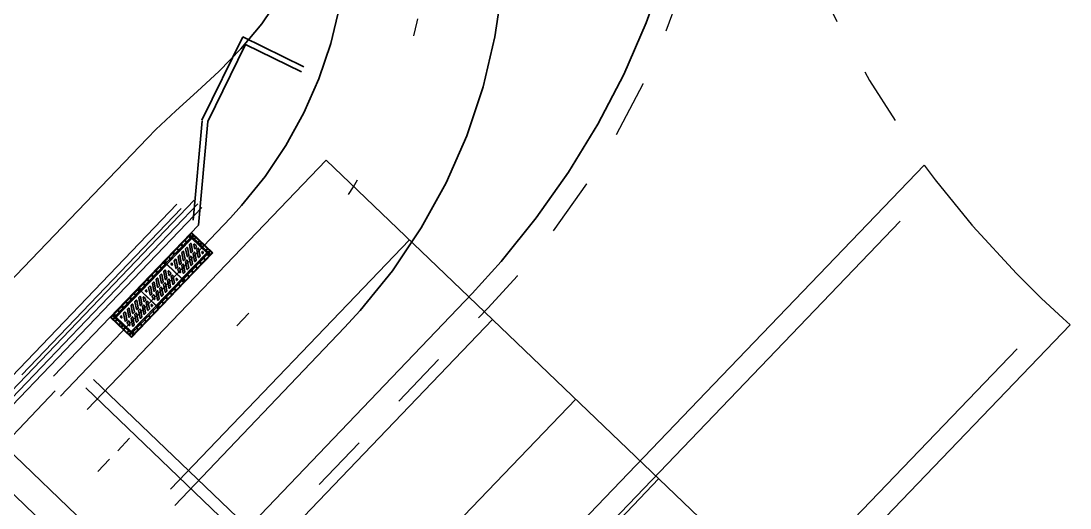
# Model space of a CAD drawing. Header units: metres. Extents: x 134219 to 139178, y 438661 to 444352.
# Drawn here: x 138403.51 to 138421.73, y 439421.63 to 439430.09 of the extents above; entities that cross this region are included whole.
import ezdxf

# ---------------------------------------------------------------- set-up
doc = ezdxf.new("R2010")
doc.units = ezdxf.units.M
for name, pattern in [('11strp', [2, 1, -1]), ('13strp', [4, 1, -3]), ('30270strp', [3, 0.3, -2.7])]:
    doc.linetypes.add(name, pattern=pattern)
doc.layers.add('Utd-ondergr-nw', color=8, linetype='13strp', lineweight=35)
doc.layers.add('Utd-weg-nw', color=8, linetype='Continuous')

msp = doc.modelspace()

# ---------------------------------------------------------------- linework, layer by layer
at = {"layer": 'Utd-ondergr-nw', "linetype": 'Continuous'}
for p, q in [((138407.363, 439429.817), (138406.651, 439428.368)), ((138407.409, 439429.683), (138406.752, 439428.348)), ((138407.363, 439429.817), (138408.419, 439429.298)), ((138407.409, 439429.683), (138408.38, 439429.206)), ((138406.5, 439426.634), (138406.653, 439428.357)), ((138406.593, 439426.545), (138406.752, 439428.348)), ((138408.811, 439427.674), (138404.66, 439423.342)), ((138408.811, 439427.674), (138418.92, 439417.989)), ((138402.339, 439422.865), (138406.214, 439426.908)), ((138406.517, 439426.976), (138402.775, 439423.07)), ((138406.582, 439426.913), (138402.856, 439423.025)), ((138406.647, 439426.851), (138402.938, 439422.98)), ((138403.526, 439423.944), (138406.293, 439426.832)), ((138404.076, 439423.918), (138406.593, 439426.545)), ((138406.455, 439426.401), (138405.987, 439425.913)), ((138406.464, 439426.392), (138405.996, 439425.904)), ((138406.797, 439426.039), (138406.446, 439426.374)), ((138406.472, 439426.419), (138406.455, 439426.401)), ((138406.499, 439426.375), (138406.46, 439426.335)), ((138406.472, 439426.401), (138406.464, 439426.392)), ((138406.84, 439426.066), (138406.472, 439426.419)), ((138406.822, 439426.066), (138406.472, 439426.401)), ((138406.513, 439426.362), (138406.487, 439426.335)), ((138406.456, 439426.33), (138406.026, 439425.882)), ((138406.47, 439426.318), (138406.04, 439425.869)), ((138406.474, 439426.313), (138406.044, 439425.865)), ((138410.255, 439426.291), (138406.104, 439421.958)), ((138406.31, 439426.178), (138406.283, 439426.204)), ((138406.323, 439426.192), (138406.296, 439426.217)), ((138406.358, 439426.279), (138406.366, 439426.272)), ((138406.359, 439426.261), (138406.366, 439426.269)), ((138406.369, 439426.272), (138406.376, 439426.279)), ((138406.369, 439426.269), (138406.376, 439426.262)), ((138406.447, 439426.321), (138406.42, 439426.347)), ((138406.47, 439426.318), (138406.429, 439426.356)), ((138406.784, 439426.025), (138406.433, 439426.361)), ((138406.459, 439426.072), (138406.434, 439426.201)), ((138406.436, 439426.207), (138406.454, 439426.226)), ((138406.49, 439426.093), (138406.465, 439426.223)), ((138406.735, 439426.064), (138406.474, 439426.313)), ((138406.525, 439426.14), (138406.511, 439426.209)), ((138406.521, 439426.215), (138406.549, 439426.189)), ((138406.522, 439426.326), (138406.53, 439426.319)), ((138406.523, 439426.309), (138406.53, 439426.316)), ((138406.533, 439426.319), (138406.54, 439426.327)), ((138406.533, 439426.316), (138406.54, 439426.309)), ((138406.555, 439426.161), (138406.55, 439426.185)), ((138406.586, 439426.265), (138406.594, 439426.258)), ((138406.587, 439426.247), (138406.594, 439426.255)), ((138406.597, 439426.258), (138406.604, 439426.265)), ((138406.597, 439426.255), (138406.604, 439426.248)), ((138406.641, 439426.24), (138406.615, 439426.213)), ((138406.654, 439426.227), (138406.628, 439426.2)), ((138406.671, 439426.184), (138406.663, 439426.191)), ((138406.664, 439426.174), (138406.671, 439426.181)), ((138406.674, 439426.184), (138406.681, 439426.192)), ((138406.681, 439426.174), (138406.674, 439426.181)), ((138406.168, 439426.031), (138406.141, 439426.056)), ((138406.181, 439426.044), (138406.154, 439426.07)), ((138406.22, 439426.134), (138406.227, 439426.127)), ((138406.22, 439426.117), (138406.227, 439426.124)), ((138406.23, 439426.127), (138406.237, 439426.135)), ((138406.23, 439426.124), (138406.238, 439426.117)), ((138406.238, 439426.001), (138406.257, 439426.02)), ((138406.293, 439425.887), (138406.267, 439426.017)), ((138406.328, 439425.934), (138406.302, 439426.064)), ((138406.304, 439426.069), (138406.323, 439426.089)), ((138406.735, 439426.064), (138406.305, 439425.615)), ((138406.739, 439426.059), (138406.309, 439425.611)), ((138406.752, 439426.046), (138406.323, 439425.598)), ((138406.358, 439425.956), (138406.333, 439426.085)), ((138406.346, 439425.568), (138406.822, 439426.066)), ((138406.355, 439425.56), (138406.84, 439426.066)), ((138406.394, 439426.003), (138406.368, 439426.132)), ((138406.37, 439426.138), (138406.388, 439426.157)), ((138406.424, 439426.025), (138406.399, 439426.154)), ((138406.404, 439426), (138406.423, 439426.019)), ((138406.452, 439426.004), (138406.433, 439425.984)), ((138406.462, 439426), (138406.487, 439425.871)), ((138406.47, 439426.069), (138406.488, 439426.088)), ((138406.497, 439426.048), (138406.523, 439425.918)), ((138406.517, 439426.072), (138406.499, 439426.053)), ((138406.528, 439426.069), (138406.553, 439425.94)), ((138406.554, 439426.156), (138406.535, 439426.137)), ((138406.563, 439426.116), (138406.588, 439425.987)), ((138406.583, 439426.141), (138406.565, 439426.122)), ((138406.594, 439426.138), (138406.619, 439426.008)), ((138406.617, 439426.003), (138406.599, 439425.984)), ((138406.65, 439426.078), (138406.654, 439426.055)), ((138406.66, 439426.084), (138406.674, 439426.071)), ((138406.674, 439426.062), (138406.665, 439426.052)), ((138406.735, 439426.123), (138406.727, 439426.13)), ((138406.728, 439426.112), (138406.735, 439426.12)), ((138406.738, 439426.123), (138406.745, 439426.13)), ((138406.745, 439426.113), (138406.738, 439426.12)), ((138406.739, 439426.059), (138406.779, 439426.021)), ((138406.771, 439426.012), (138406.744, 439426.037)), ((138406.782, 439426.104), (138406.756, 439426.077)), ((138406.795, 439426.091), (138406.757, 439426.051)), ((138405.987, 439425.913), (138405.059, 439424.944)), ((138405.996, 439425.904), (138405.068, 439424.935)), ((138405.58, 439425.416), (138406.023, 439425.878)), ((138405.594, 439425.404), (138406.036, 439425.865)), ((138405.598, 439425.399), (138406.041, 439425.861)), ((138405.923, 439425.824), (138405.93, 439425.817)), ((138405.94, 439425.824), (138405.933, 439425.817)), ((138406.01, 439425.865), (138405.983, 439425.891)), ((138406.036, 439425.865), (138405.996, 439425.904)), ((138406.023, 439425.878), (138405.996, 439425.904)), ((138406.04, 439425.869), (138405.999, 439425.908)), ((138406.039, 439425.895), (138406.012, 439425.921)), ((138406.036, 439425.865), (138406.023, 439425.878)), ((138406.301, 439425.611), (138406.041, 439425.861)), ((138406.301, 439425.611), (138406.041, 439425.861)), ((138406.305, 439425.615), (138406.044, 439425.865)), ((138406.078, 439425.986), (138406.085, 439425.979)), ((138406.078, 439425.969), (138406.085, 439425.976)), ((138406.088, 439425.979), (138406.096, 439425.987)), ((138406.089, 439425.976), (138406.096, 439425.969)), ((138406.116, 439425.873), (138406.125, 439425.882)), ((138406.13, 439425.851), (138406.116, 439425.864)), ((138406.14, 439425.856), (138406.136, 439425.879)), ((138406.196, 439425.797), (138406.171, 439425.926)), ((138406.172, 439425.932), (138406.191, 439425.951)), ((138406.227, 439425.819), (138406.201, 439425.948)), ((138406.262, 439425.866), (138406.237, 439425.995)), ((138406.273, 439425.862), (138406.291, 439425.882)), ((138406.3, 439425.841), (138406.325, 439425.712)), ((138406.32, 439425.866), (138406.302, 439425.847)), ((138406.331, 439425.863), (138406.356, 439425.734)), ((138406.338, 439425.931), (138406.357, 439425.95)), ((138406.366, 439425.91), (138406.391, 439425.781)), ((138406.386, 439425.935), (138406.367, 439425.916)), ((138406.396, 439425.932), (138406.422, 439425.802)), ((138406.432, 439425.979), (138406.457, 439425.849)), ((138406.486, 439425.865), (138406.467, 439425.846)), ((138406.552, 439425.934), (138406.533, 439425.915)), ((138406.556, 439425.812), (138406.549, 439425.819)), ((138406.559, 439425.812), (138406.566, 439425.82)), ((138406.606, 439425.894), (138406.633, 439425.868)), ((138406.619, 439425.907), (138406.646, 439425.882)), ((138406.694, 439425.957), (138406.687, 439425.964)), ((138406.688, 439425.947), (138406.695, 439425.954)), ((138406.698, 439425.957), (138406.705, 439425.965)), ((138406.705, 439425.947), (138406.698, 439425.954)), ((138405.778, 439425.673), (138405.786, 439425.666)), ((138405.786, 439425.663), (138405.779, 439425.655)), ((138405.796, 439425.673), (138405.789, 439425.666)), ((138405.789, 439425.663), (138405.796, 439425.656)), ((138405.868, 439425.717), (138405.841, 439425.743)), ((138405.881, 439425.73), (138405.854, 439425.756)), ((138405.948, 439425.538), (138405.922, 439425.667)), ((138405.93, 439425.813), (138405.923, 439425.806)), ((138405.924, 439425.673), (138405.942, 439425.692)), ((138405.933, 439425.813), (138405.941, 439425.806)), ((138405.978, 439425.559), (138405.953, 439425.689)), ((138406.013, 439425.606), (138405.988, 439425.736)), ((138405.99, 439425.741), (138406.008, 439425.761)), ((138406.044, 439425.628), (138406.019, 439425.757)), ((138406.079, 439425.674), (138406.065, 439425.744)), ((138406.075, 439425.749), (138406.103, 439425.723)), ((138406.108, 439425.69), (138406.089, 439425.671)), ((138406.109, 439425.696), (138406.105, 439425.72)), ((138406.117, 439425.651), (138406.143, 439425.521)), ((138406.137, 439425.676), (138406.119, 439425.656)), ((138406.148, 439425.672), (138406.173, 439425.543)), ((138406.207, 439425.794), (138406.225, 439425.813)), ((138406.235, 439425.773), (138406.239, 439425.749)), ((138406.236, 439425.779), (138406.255, 439425.798)), ((138406.269, 439425.72), (138406.241, 439425.746)), ((138406.265, 439425.795), (138406.279, 439425.726)), ((138406.354, 439425.728), (138406.336, 439425.709)), ((138406.42, 439425.797), (138406.402, 439425.778)), ((138406.414, 439425.664), (138406.407, 439425.671)), ((138406.407, 439425.654), (138406.414, 439425.661)), ((138406.417, 439425.664), (138406.424, 439425.672)), ((138406.425, 439425.654), (138406.417, 439425.661)), ((138406.465, 439425.746), (138406.492, 439425.721)), ((138406.478, 439425.76), (138406.505, 439425.734)), ((138406.549, 439425.802), (138406.556, 439425.809)), ((138406.566, 439425.802), (138406.559, 439425.809)), ((138405.418, 439424.6), (138406.346, 439425.568)), ((138405.427, 439424.591), (138406.355, 439425.56)), ((138405.593, 439425.43), (138405.566, 439425.456)), ((138405.634, 439425.522), (138405.641, 439425.515)), ((138405.641, 439425.512), (138405.634, 439425.505)), ((138405.651, 439425.523), (138405.644, 439425.515)), ((138405.644, 439425.512), (138405.652, 439425.505)), ((138405.724, 439425.566), (138405.697, 439425.592)), ((138405.737, 439425.58), (138405.71, 439425.605)), ((138405.75, 439425.332), (138405.725, 439425.461)), ((138405.727, 439425.467), (138405.745, 439425.486)), ((138405.781, 439425.353), (138405.756, 439425.483)), ((138405.816, 439425.4), (138405.791, 439425.53)), ((138405.792, 439425.535), (138405.811, 439425.554)), ((138405.847, 439425.422), (138405.821, 439425.551)), ((138405.882, 439425.469), (138405.857, 439425.598)), ((138405.858, 439425.604), (138405.877, 439425.623)), ((138405.859, 439425.15), (138406.301, 439425.611)), ((138405.863, 439425.145), (138406.306, 439425.607)), ((138405.877, 439425.132), (138406.319, 439425.594)), ((138405.912, 439425.491), (138405.887, 439425.62)), ((138405.892, 439425.466), (138405.911, 439425.485)), ((138405.94, 439425.469), (138405.921, 439425.45)), ((138405.95, 439425.466), (138405.976, 439425.337)), ((138405.958, 439425.534), (138405.977, 439425.554)), ((138405.986, 439425.513), (138406.011, 439425.384)), ((138406.006, 439425.538), (138405.987, 439425.519)), ((138406.016, 439425.535), (138406.042, 439425.406)), ((138406.024, 439425.603), (138406.042, 439425.622)), ((138406.051, 439425.582), (138406.077, 439425.453)), ((138406.072, 439425.607), (138406.053, 439425.588)), ((138406.082, 439425.604), (138406.107, 439425.474)), ((138406.106, 439425.469), (138406.087, 439425.45)), ((138406.172, 439425.537), (138406.153, 439425.518)), ((138406.204, 439425.613), (138406.208, 439425.59)), ((138406.214, 439425.619), (138406.228, 439425.605)), ((138406.228, 439425.597), (138406.219, 439425.587)), ((138406.258, 439425.502), (138406.251, 439425.509)), ((138406.258, 439425.499), (138406.251, 439425.492)), ((138406.268, 439425.509), (138406.261, 439425.502)), ((138406.269, 439425.492), (138406.262, 439425.499)), ((138406.306, 439425.607), (138406.346, 439425.568)), ((138406.319, 439425.594), (138406.306, 439425.607)), ((138406.306, 439425.581), (138406.333, 439425.555)), ((138406.309, 439425.611), (138406.35, 439425.572)), ((138406.319, 439425.594), (138406.346, 439425.568)), ((138406.336, 439425.611), (138406.362, 439425.586)), ((138405.146, 439424.963), (138405.576, 439425.412)), ((138405.16, 439424.95), (138405.59, 439425.399)), ((138405.164, 439424.946), (138405.594, 439425.395)), ((138405.421, 439425.25), (138405.394, 439425.276)), ((138405.434, 439425.264), (138405.407, 439425.289)), ((138405.474, 439425.356), (138405.481, 439425.349)), ((138405.481, 439425.346), (138405.474, 439425.338)), ((138405.491, 439425.356), (138405.484, 439425.349)), ((138405.484, 439425.346), (138405.492, 439425.339)), ((138405.563, 439425.399), (138405.536, 439425.424)), ((138405.576, 439425.412), (138405.549, 439425.438)), ((138405.58, 439425.417), (138405.553, 439425.443)), ((138405.579, 439425.153), (138405.554, 439425.283)), ((138405.556, 439425.288), (138405.574, 439425.307)), ((138405.59, 439425.399), (138405.576, 439425.412)), ((138405.594, 439425.404), (138405.58, 439425.417)), ((138405.61, 439425.175), (138405.585, 439425.304)), ((138405.854, 439425.145), (138405.594, 439425.395)), ((138405.859, 439425.15), (138405.598, 439425.399)), ((138405.644, 439425.221), (138405.631, 439425.291)), ((138405.641, 439425.296), (138405.669, 439425.27)), ((138405.67, 439425.407), (138405.679, 439425.417)), ((138405.684, 439425.385), (138405.67, 439425.399)), ((138405.694, 439425.391), (138405.69, 439425.414)), ((138405.761, 439425.328), (138405.779, 439425.348)), ((138405.789, 439425.308), (138405.794, 439425.284)), ((138405.791, 439425.314), (138405.809, 439425.333)), ((138405.823, 439425.255), (138405.795, 439425.281)), ((138405.82, 439425.33), (138405.833, 439425.26)), ((138405.827, 439425.397), (138405.845, 439425.416)), ((138405.854, 439425.376), (138405.879, 439425.247)), ((138405.874, 439425.401), (138405.856, 439425.382)), ((138405.885, 439425.398), (138405.91, 439425.268)), ((138405.92, 439425.445), (138405.945, 439425.315)), ((138405.974, 439425.331), (138405.956, 439425.312)), ((138406.02, 439425.282), (138406.047, 439425.256)), ((138406.04, 439425.4), (138406.022, 439425.381)), ((138406.033, 439425.296), (138406.06, 439425.27)), ((138406.114, 439425.351), (138406.106, 439425.358)), ((138406.114, 439425.348), (138406.107, 439425.341)), ((138406.124, 439425.359), (138406.117, 439425.351)), ((138406.124, 439425.341), (138406.117, 439425.348)), ((138406.164, 439425.433), (138406.191, 439425.407)), ((138406.177, 439425.446), (138406.204, 439425.42)), ((138405.279, 439425.103), (138405.252, 439425.128)), ((138405.292, 439425.116), (138405.265, 439425.142)), ((138405.332, 439425.208), (138405.339, 439425.201)), ((138405.339, 439425.198), (138405.332, 439425.19)), ((138405.35, 439425.208), (138405.343, 439425.201)), ((138405.343, 439425.198), (138405.35, 439425.191)), ((138405.358, 439425.082), (138405.377, 439425.101)), ((138405.413, 439424.969), (138405.387, 439425.098)), ((138405.448, 439425.016), (138405.422, 439425.145)), ((138405.424, 439425.151), (138405.442, 439425.17)), ((138405.425, 439424.697), (138405.854, 439425.145)), ((138405.429, 439424.692), (138405.859, 439425.141)), ((138405.443, 439424.679), (138405.872, 439425.128)), ((138405.478, 439425.037), (138405.453, 439425.167)), ((138405.514, 439425.085), (138405.488, 439425.214)), ((138405.49, 439425.219), (138405.508, 439425.239)), ((138405.544, 439425.106), (138405.519, 439425.236)), ((138405.524, 439425.081), (138405.543, 439425.101)), ((138405.59, 439425.15), (138405.608, 439425.169)), ((138405.617, 439425.129), (138405.643, 439425)), ((138405.637, 439425.154), (138405.619, 439425.135)), ((138405.648, 439425.151), (138405.673, 439425.021)), ((138405.674, 439425.237), (138405.655, 439425.218)), ((138405.675, 439425.243), (138405.67, 439425.267)), ((138405.683, 439425.198), (138405.708, 439425.068)), ((138405.703, 439425.222), (138405.685, 439425.203)), ((138405.714, 439425.219), (138405.739, 439425.09)), ((138405.77, 439425.16), (138405.774, 439425.137)), ((138405.78, 439425.166), (138405.794, 439425.152)), ((138405.794, 439425.144), (138405.785, 439425.134)), ((138405.872, 439425.128), (138405.859, 439425.141)), ((138405.86, 439425.115), (138405.886, 439425.089)), ((138405.877, 439425.132), (138405.863, 439425.145)), ((138405.872, 439425.128), (138405.899, 439425.102)), ((138405.877, 439425.133), (138405.904, 439425.107)), ((138405.908, 439425.263), (138405.89, 439425.243)), ((138405.89, 439425.146), (138405.917, 439425.12)), ((138405.969, 439425.201), (138405.962, 439425.208)), ((138405.97, 439425.198), (138405.962, 439425.19)), ((138405.98, 439425.208), (138405.973, 439425.201)), ((138405.98, 439425.19), (138405.973, 439425.197)), ((138405.059, 439424.944), (138405.427, 439424.591)), ((138405.067, 439424.953), (138405.435, 439424.6)), ((138405.452, 439424.636), (138405.102, 439424.971)), ((138405.103, 439424.918), (138405.142, 439424.959)), ((138405.465, 439424.649), (138405.115, 439424.985)), ((138405.117, 439424.906), (138405.142, 439424.932)), ((138405.16, 439424.95), (138405.119, 439424.989)), ((138405.155, 439424.972), (138405.128, 439424.998)), ((138405.425, 439424.697), (138405.164, 439424.946)), ((138405.193, 439425.063), (138405.201, 439425.056)), ((138405.201, 439425.053), (138405.194, 439425.045)), ((138405.211, 439425.063), (138405.204, 439425.056)), ((138405.204, 439425.053), (138405.211, 439425.046)), ((138405.236, 439424.954), (138405.245, 439424.964)), ((138405.25, 439424.932), (138405.236, 439424.945)), ((138405.26, 439424.938), (138405.256, 439424.961)), ((138405.316, 439424.878), (138405.291, 439425.008)), ((138405.292, 439425.013), (138405.311, 439425.033)), ((138405.347, 439424.9), (138405.321, 439425.03)), ((138405.382, 439424.947), (138405.357, 439425.077)), ((138405.392, 439424.944), (138405.411, 439424.963)), ((138405.42, 439424.923), (138405.445, 439424.793)), ((138405.44, 439424.948), (138405.422, 439424.928)), ((138405.451, 439424.945), (138405.476, 439424.815)), ((138405.458, 439425.013), (138405.477, 439425.032)), ((138405.486, 439424.992), (138405.511, 439424.862)), ((138405.506, 439425.016), (138405.487, 439424.997)), ((138405.516, 439425.013), (138405.542, 439424.884)), ((138405.552, 439425.06), (138405.577, 439424.931)), ((138405.572, 439425.085), (138405.553, 439425.066)), ((138405.582, 439425.082), (138405.607, 439424.952)), ((138405.606, 439424.947), (138405.587, 439424.928)), ((138405.672, 439425.016), (138405.653, 439424.996)), ((138405.717, 439424.966), (138405.744, 439424.94)), ((138405.737, 439425.084), (138405.719, 439425.065)), ((138405.73, 439424.979), (138405.757, 439424.954)), ((138405.81, 439425.034), (138405.803, 439425.041)), ((138405.81, 439425.031), (138405.803, 439425.023)), ((138405.82, 439425.041), (138405.813, 439425.034)), ((138405.82, 439425.024), (138405.813, 439425.031)), ((138411.699, 439424.907), (138407.548, 439420.575)), ((138405.153, 439424.897), (138405.161, 439424.89)), ((138405.161, 439424.887), (138405.154, 439424.88)), ((138405.171, 439424.898), (138405.164, 439424.89)), ((138405.164, 439424.887), (138405.171, 439424.88)), ((138405.217, 439424.836), (138405.225, 439424.829)), ((138405.225, 439424.826), (138405.218, 439424.818)), ((138405.235, 439424.836), (138405.228, 439424.829)), ((138405.228, 439424.826), (138405.235, 439424.819)), ((138405.245, 439424.783), (138405.27, 439424.81)), ((138405.258, 439424.77), (138405.284, 439424.797)), ((138405.302, 439424.755), (138405.294, 439424.762)), ((138405.302, 439424.752), (138405.295, 439424.744)), ((138405.312, 439424.762), (138405.305, 439424.755)), ((138405.312, 439424.745), (138405.305, 439424.752)), ((138405.327, 439424.875), (138405.345, 439424.895)), ((138405.355, 439424.855), (138405.359, 439424.831)), ((138405.356, 439424.861), (138405.375, 439424.88)), ((138405.389, 439424.802), (138405.361, 439424.828)), ((138405.385, 439424.877), (138405.399, 439424.807)), ((138405.474, 439424.81), (138405.456, 439424.79)), ((138405.54, 439424.878), (138405.522, 439424.859)), ((138405.529, 439424.741), (138405.522, 439424.748)), ((138405.53, 439424.738), (138405.522, 439424.731)), ((138405.54, 439424.749), (138405.533, 439424.741)), ((138405.54, 439424.731), (138405.533, 439424.738)), ((138405.576, 439424.818), (138405.603, 439424.793)), ((138405.589, 439424.832), (138405.616, 439424.806)), ((138405.668, 439424.886), (138405.661, 439424.893)), ((138405.668, 439424.883), (138405.661, 439424.875)), ((138405.678, 439424.893), (138405.671, 439424.886)), ((138405.679, 439424.876), (138405.671, 439424.883)), ((138405.366, 439424.694), (138405.358, 439424.701)), ((138405.366, 439424.691), (138405.359, 439424.683)), ((138405.376, 439424.701), (138405.369, 439424.694)), ((138405.376, 439424.684), (138405.369, 439424.691)), ((138405.386, 439424.647), (138405.412, 439424.674)), ((138405.4, 439424.634), (138405.438, 439424.675)), ((138405.429, 439424.692), (138405.47, 439424.654)), ((138405.478, 439424.663), (138405.451, 439424.688)), ((138404.771, 439423.863), (138415.527, 439413.557)), ((138404.633, 439423.718), (138415.389, 439413.413)), ((138413.143, 439423.523), (138408.992, 439419.191)), ((138402.683, 439423.223), (138414.958, 439411.462)), ((138402.339, 439422.865), (138414.614, 439411.104)), ((138414.587, 439422.14), (138410.436, 439417.807))]:
    msp.add_line(p, q, dxfattribs=at)
at = {"layer": 'Utd-ondergr-nw', "linetype": 'Continuous', "flags": 128}
for points in [[(138407.037, 439420.853), (138411.343, 439425.359), (138411.846, 439425.911), (138412.458, 439426.67), (138413.019, 439427.467), (138413.526, 439428.3), (138413.976, 439429.165), (138414.367, 439430.058), (138414.698, 439430.975), (138414.967, 439431.912), (138415.173, 439432.864), (138415.315, 439433.829), (138415.393, 439434.8), (138415.405, 439435.775), (138415.354, 439436.736)], [(138406.181, 439421.673), (138409.128, 439424.767), (138409.398, 439425.059), (138409.961, 439425.753), (138410.46, 439426.496), (138410.89, 439427.279), (138411.249, 439428.098), (138411.533, 439428.946), (138411.74, 439429.816), (138411.869, 439430.701), (138411.918, 439431.594), (138411.887, 439432.487), (138411.777, 439433.374), (138411.708, 439433.735)], [(138404.196, 439423.575), (138407.146, 439426.672), (138407.341, 439426.884), (138407.749, 439427.388), (138408.111, 439427.926), (138408.423, 439428.494), (138408.683, 439429.088), (138408.889, 439429.702), (138409.039, 439430.333), (138409.132, 439430.975), (138409.168, 439431.622), (138409.146, 439432.27), (138409.066, 439432.913), (138409.016, 439433.174)], [(138402.741, 439424.969), (138405.704, 439428.058), (138405.851, 439428.207), (138406.199, 439428.533), (138406.568, 439428.865), (138406.949, 439429.22), (138407.329, 439429.61), (138407.691, 439430.045), (138408.016, 439430.529), (138408.285, 439431.059), (138408.479, 439431.629), (138408.578, 439432.225), (138408.566, 439432.828), (138408.527, 439433.073)], [(138410.28, 439417.745), (138415.815, 439423.522), (138418.775, 439426.611)], [(138412.446, 439415.67), (138417.981, 439421.446), (138420.809, 439424.398)], [(138351.872, 439369.146), (138354.294, 439371.673), (138361.213, 439378.893), (138368.131, 439386.114), (138375.049, 439393.335), (138379.889, 439398.385), (138381.968, 439400.555), (138381.996, 439400.584), (138388.905, 439407.758), (138395.842, 439414.96), (138402.723, 439422.217), (138404.104, 439423.664)]]:
    msp.add_lwpolyline(points, dxfattribs=at)
at = {"layer": 'Utd-ondergr-nw', "linetype": 'Continuous'}
for centre, major_axis, start_param, end_param in [((138406.367, 439426.27), (-0.0044, 0.0044), -1.549424, 4.733761), ((138406.44, 439426.202), (-0.0044, 0.0044), 0.021372, 0.97798), ((138406.459, 439426.222), (-0.0044, 0.0044), 4.119573, 6.304557), ((138406.517, 439426.21), (-0.0044, 0.0044), -1.549424, 0.97798), ((138406.531, 439426.318), (-0.0044, 0.0044), -1.549424, 4.733761), ((138406.544, 439426.184), (-0.0044, 0.0044), 4.119573, 4.733761), ((138406.544, 439426.184), (-0.0044, 0.0044), 4.119573, 4.733761), ((138406.595, 439426.256), (-0.0044, 0.0044), -1.549424, 4.733761), ((138406.672, 439426.183), (-0.0044, 0.0044), -1.549424, 4.733761), ((138406.229, 439426.126), (-0.0044, 0.0044), -1.549424, 4.733761), ((138406.243, 439425.996), (-0.0044, 0.0044), 0.021372, 0.97798), ((138406.261, 439426.016), (-0.0044, 0.0044), 4.119573, 6.304557), ((138406.309, 439426.065), (-0.0044, 0.0044), 0.021372, 0.97798), ((138406.327, 439426.084), (-0.0044, 0.0044), 4.119573, 6.304557), ((138406.374, 439426.134), (-0.0044, 0.0044), 0.021372, 0.97798), ((138406.393, 439426.153), (-0.0044, 0.0044), 4.119573, 6.304557), ((138406.4, 439426.004), (-0.0044, 0.0044), 0.97798, 3.162965), ((138406.418, 439426.023), (-0.0044, 0.0044), 3.162965, 4.119573), ((138406.456, 439425.999), (-0.0044, 0.0044), 4.119573, 6.304557), ((138406.465, 439426.073), (-0.0044, 0.0044), 0.97798, 3.162965), ((138406.484, 439426.092), (-0.0044, 0.0044), 3.162965, 4.119573), ((138406.503, 439426.049), (-0.0044, 0.0044), 0.021372, 0.97798), ((138406.522, 439426.068), (-0.0044, 0.0044), 4.119573, 6.304557), ((138406.531, 439426.141), (-0.0044, 0.0044), 0.97798, 3.162965), ((138406.549, 439426.16), (-0.0044, 0.0044), 3.162965, 4.119573), ((138406.569, 439426.117), (-0.0044, 0.0044), 0.021372, 0.97798), ((138406.588, 439426.137), (-0.0044, 0.0044), 4.119573, 6.304557), ((138406.613, 439426.007), (-0.0044, 0.0044), 3.162965, 4.119573), ((138406.656, 439426.08), (-0.0044, 0.0044), -1.549424, 0.97798), ((138406.66, 439426.057), (-0.0044, 0.0044), 0.97798, 3.162965), ((138406.67, 439426.066), (-0.0044, 0.0044), 3.162965, 4.733761), ((138406.736, 439426.121), (-0.0044, 0.0044), -1.549424, 4.733761), ((138405.932, 439425.815), (-0.0044, 0.0044), -1.549424, 4.733761), ((138406.087, 439425.978), (-0.0044, 0.0044), -1.549424, 4.733761), ((138406.12, 439425.868), (-0.0044, 0.0044), 0.021372, 1.592169), ((138406.13, 439425.878), (-0.0044, 0.0044), 4.119573, 6.304557), ((138406.134, 439425.855), (-0.0044, 0.0044), 1.592169, 4.119573), ((138406.177, 439425.928), (-0.0044, 0.0044), 0.021372, 0.97798), ((138406.195, 439425.947), (-0.0044, 0.0044), 4.119573, 6.304557), ((138406.221, 439425.817), (-0.0044, 0.0044), 3.162965, 4.119573), ((138406.268, 439425.867), (-0.0044, 0.0044), 0.97798, 3.162965), ((138406.286, 439425.886), (-0.0044, 0.0044), 3.162965, 4.119573), ((138406.306, 439425.843), (-0.0044, 0.0044), 0.021372, 0.97798), ((138406.324, 439425.862), (-0.0044, 0.0044), 4.119573, 6.304557), ((138406.334, 439425.935), (-0.0044, 0.0044), 0.97798, 3.162965), ((138406.352, 439425.955), (-0.0044, 0.0044), 3.162965, 4.119573), ((138406.372, 439425.911), (-0.0044, 0.0044), 0.021372, 0.97798), ((138406.39, 439425.931), (-0.0044, 0.0044), 4.119573, 6.304557), ((138406.438, 439425.98), (-0.0044, 0.0044), 0.021372, 0.97798), ((138406.463, 439425.851), (-0.0044, 0.0044), 0.97798, 3.162965), ((138406.481, 439425.87), (-0.0044, 0.0044), 3.162965, 4.119573), ((138406.529, 439425.919), (-0.0044, 0.0044), 0.97798, 3.162965), ((138406.558, 439425.811), (-0.0044, 0.0044), -1.549424, 4.733761), ((138406.547, 439425.938), (-0.0044, 0.0044), 3.162965, 4.119573), ((138406.595, 439425.988), (-0.0044, 0.0044), 0.97798, 3.162965), ((138406.696, 439425.956), (-0.0044, 0.0044), -1.549424, 4.733761), ((138405.787, 439425.664), (-0.0044, 0.0044), -1.549424, 4.733761), ((138405.929, 439425.668), (-0.0044, 0.0044), 0.021372, 0.97798), ((138405.947, 439425.688), (-0.0044, 0.0044), 4.119573, 6.304557), ((138405.994, 439425.737), (-0.0044, 0.0044), 0.021372, 0.97798), ((138406.013, 439425.756), (-0.0044, 0.0044), 4.119573, 6.304557), ((138406.071, 439425.745), (-0.0044, 0.0044), -1.549424, 0.97798), ((138406.085, 439425.675), (-0.0044, 0.0044), 0.97798, 3.162965), ((138406.098, 439425.719), (-0.0044, 0.0044), 4.119573, 4.733761), ((138406.098, 439425.719), (-0.0044, 0.0044), 4.119573, 4.733761), ((138406.103, 439425.695), (-0.0044, 0.0044), 3.162965, 4.119573), ((138406.123, 439425.652), (-0.0044, 0.0044), 0.021372, 0.97798), ((138406.142, 439425.671), (-0.0044, 0.0044), 4.119573, 6.304557), ((138406.202, 439425.798), (-0.0044, 0.0044), 0.97798, 3.162965), ((138406.241, 439425.775), (-0.0044, 0.0044), 0.021372, 0.97798), ((138406.246, 439425.751), (0.0044, 0.0044), 2.548777, 3.162965), ((138406.246, 439425.751), (0.0044, 0.0044), 2.548777, 3.162965), ((138406.259, 439425.794), (-0.0044, 0.0044), 4.119573, 6.304557), ((138406.273, 439425.725), (-0.0044, 0.0044), 1.592169, 4.119573), ((138406.331, 439425.713), (-0.0044, 0.0044), 0.97798, 3.162965), ((138406.35, 439425.732), (-0.0044, 0.0044), 3.162965, 4.119573), ((138406.397, 439425.782), (-0.0044, 0.0044), 0.97798, 3.162965), ((138406.416, 439425.663), (-0.0044, 0.0044), -1.549424, 4.733761), ((138406.416, 439425.801), (-0.0044, 0.0044), 3.162965, 4.119573), ((138405.643, 439425.514), (-0.0044, 0.0044), -1.549424, 4.733761), ((138405.731, 439425.462), (-0.0044, 0.0044), 0.021372, 0.97798), ((138405.749, 439425.481), (-0.0044, 0.0044), 4.119573, 6.304557), ((138405.797, 439425.531), (-0.0044, 0.0044), 0.021372, 0.97798), ((138405.815, 439425.55), (-0.0044, 0.0044), 4.119573, 6.304557), ((138405.863, 439425.6), (-0.0044, 0.0044), 0.021372, 0.97798), ((138405.881, 439425.619), (-0.0044, 0.0044), 4.119573, 6.304557), ((138405.888, 439425.47), (-0.0044, 0.0044), 0.97798, 3.162965), ((138405.906, 439425.489), (-0.0044, 0.0044), 3.162965, 4.119573), ((138405.926, 439425.446), (-0.0044, 0.0044), 0.021372, 0.97798), ((138405.944, 439425.465), (-0.0044, 0.0044), 4.119573, 6.304557), ((138405.954, 439425.539), (-0.0044, 0.0044), 0.97798, 3.162965), ((138405.972, 439425.558), (-0.0044, 0.0044), 3.162965, 4.119573), ((138405.992, 439425.515), (-0.0044, 0.0044), 0.021372, 0.97798), ((138406.01, 439425.534), (-0.0044, 0.0044), 4.119573, 6.304557), ((138406.02, 439425.607), (-0.0044, 0.0044), 0.97798, 3.162965), ((138406.038, 439425.627), (-0.0044, 0.0044), 3.162965, 4.119573), ((138406.058, 439425.583), (-0.0044, 0.0044), 0.021372, 0.97798), ((138406.076, 439425.603), (-0.0044, 0.0044), 4.119573, 6.304557), ((138406.083, 439425.454), (-0.0044, 0.0044), 0.97798, 3.162965), ((138406.101, 439425.473), (-0.0044, 0.0044), 3.162965, 4.119573), ((138406.149, 439425.523), (-0.0044, 0.0044), 0.97798, 3.162965), ((138406.167, 439425.542), (-0.0044, 0.0044), 3.162965, 4.119573), ((138406.21, 439425.614), (-0.0044, 0.0044), -1.549424, 0.97798), ((138406.214, 439425.591), (-0.0044, 0.0044), 0.97798, 3.162965), ((138406.224, 439425.601), (-0.0044, 0.0044), 3.162965, 4.733761), ((138406.26, 439425.501), (-0.0044, 0.0044), -1.549424, 4.733761), ((138405.483, 439425.347), (-0.0044, 0.0044), -1.549424, 4.733761), ((138405.56, 439425.284), (-0.0044, 0.0044), 0.021372, 0.97798), ((138405.579, 439425.303), (-0.0044, 0.0044), 4.119573, 6.304557), ((138405.637, 439425.292), (-0.0044, 0.0044), -1.549424, 0.97798), ((138405.674, 439425.403), (-0.0044, 0.0044), 0.021372, 1.592169), ((138405.664, 439425.266), (0.0044, 0.0044), 5.690369, 6.304558), ((138405.664, 439425.266), (0.0044, 0.0044), 5.690369, 6.304558), ((138405.684, 439425.413), (-0.0044, 0.0044), 4.119573, 6.304557), ((138405.688, 439425.39), (-0.0044, 0.0044), 1.592169, 4.119573), ((138405.756, 439425.333), (-0.0044, 0.0044), 0.97798, 3.162965), ((138405.775, 439425.352), (-0.0044, 0.0044), 3.162965, 4.119573), ((138405.795, 439425.309), (-0.0044, 0.0044), 0.021372, 0.97798), ((138405.8, 439425.285), (-0.0044, 0.0044), 0.97798, 1.592169), ((138405.8, 439425.285), (-0.0044, 0.0044), 0.97798, 1.592169), ((138405.813, 439425.329), (-0.0044, 0.0044), 4.119573, 6.304557), ((138405.822, 439425.401), (-0.0044, 0.0044), 0.97798, 3.162965), ((138405.841, 439425.421), (-0.0044, 0.0044), 3.162965, 4.119573), ((138405.86, 439425.377), (-0.0044, 0.0044), 0.021372, 0.97798), ((138405.879, 439425.397), (-0.0044, 0.0044), 4.119573, 6.304557), ((138405.904, 439425.267), (-0.0044, 0.0044), 3.162965, 4.119573), ((138405.951, 439425.316), (-0.0044, 0.0044), 0.97798, 3.162965), ((138405.97, 439425.336), (-0.0044, 0.0044), 3.162965, 4.119573), ((138406.017, 439425.385), (-0.0044, 0.0044), 0.97798, 3.162965), ((138406.035, 439425.404), (-0.0044, 0.0044), 3.162965, 4.119573), ((138406.115, 439425.35), (-0.0044, 0.0044), -1.549424, 4.733761), ((138405.341, 439425.199), (-0.0044, 0.0044), -1.549424, 4.733761), ((138405.381, 439425.097), (-0.0044, 0.0044), 4.119573, 6.304557), ((138405.429, 439425.147), (-0.0044, 0.0044), 0.021372, 0.97798), ((138405.447, 439425.166), (-0.0044, 0.0044), 4.119573, 6.304557), ((138405.494, 439425.215), (-0.0044, 0.0044), 0.021372, 0.97798), ((138405.513, 439425.234), (-0.0044, 0.0044), 4.119573, 6.304557), ((138405.538, 439425.105), (-0.0044, 0.0044), 3.162965, 4.119573), ((138405.576, 439425.081), (-0.0044, 0.0044), 4.119573, 6.304557), ((138405.585, 439425.154), (-0.0044, 0.0044), 0.97798, 3.162965), ((138405.604, 439425.174), (-0.0044, 0.0044), 3.162965, 4.119573), ((138405.623, 439425.13), (-0.0044, 0.0044), 0.021372, 0.97798), ((138405.642, 439425.149), (-0.0044, 0.0044), 4.119573, 6.304557), ((138405.651, 439425.222), (-0.0044, 0.0044), 0.97798, 3.162965), ((138405.669, 439425.242), (-0.0044, 0.0044), 3.162965, 4.119573), ((138405.689, 439425.199), (-0.0044, 0.0044), 0.021372, 0.97798), ((138405.708, 439425.218), (-0.0044, 0.0044), 4.119573, 6.304557), ((138405.733, 439425.089), (-0.0044, 0.0044), 3.162965, 4.119573), ((138405.776, 439425.161), (-0.0044, 0.0044), -1.549424, 0.97798), ((138405.78, 439425.138), (-0.0044, 0.0044), 0.97798, 3.162965), ((138405.79, 439425.148), (-0.0044, 0.0044), 3.162965, 4.733761), ((138405.827, 439425.259), (-0.0044, 0.0044), 1.592169, 4.119573), ((138405.885, 439425.248), (-0.0044, 0.0044), 0.97798, 3.162965), ((138405.971, 439425.199), (-0.0044, 0.0044), -1.549424, 4.733761), ((138405.202, 439425.054), (-0.0044, 0.0044), -1.549424, 4.733761), ((138405.24, 439424.95), (-0.0044, 0.0044), 0.021372, 1.592169), ((138405.25, 439424.96), (-0.0044, 0.0044), 4.119573, 6.304557), ((138405.254, 439424.937), (-0.0044, 0.0044), 1.592169, 4.119573), ((138405.297, 439425.009), (-0.0044, 0.0044), 0.021372, 0.97798), ((138405.315, 439425.028), (-0.0044, 0.0044), 4.119573, 6.304557), ((138405.363, 439425.078), (-0.0044, 0.0044), 0.021372, 0.97798), ((138405.388, 439424.948), (-0.0044, 0.0044), 0.97798, 3.162965), ((138405.406, 439424.968), (-0.0044, 0.0044), 3.162965, 4.119573), ((138405.426, 439424.924), (-0.0044, 0.0044), 0.021372, 0.97798), ((138405.444, 439424.943), (-0.0044, 0.0044), 4.119573, 6.304557), ((138405.454, 439425.017), (-0.0044, 0.0044), 0.97798, 3.162965), ((138405.472, 439425.036), (-0.0044, 0.0044), 3.162965, 4.119573), ((138405.492, 439424.993), (-0.0044, 0.0044), 0.021372, 0.97798), ((138405.51, 439425.012), (-0.0044, 0.0044), 4.119573, 6.304557), ((138405.52, 439425.086), (-0.0044, 0.0044), 0.97798, 3.162965), ((138405.558, 439425.062), (-0.0044, 0.0044), 0.021372, 0.97798), ((138405.583, 439424.932), (-0.0044, 0.0044), 0.97798, 3.162965), ((138405.601, 439424.951), (-0.0044, 0.0044), 3.162965, 4.119573), ((138405.649, 439425.001), (-0.0044, 0.0044), 0.97798, 3.162965), ((138405.667, 439425.02), (-0.0044, 0.0044), 3.162965, 4.119573), ((138405.715, 439425.069), (-0.0044, 0.0044), 0.97798, 3.162965), ((138405.812, 439425.032), (-0.0044, 0.0044), -1.549424, 4.733761), ((138405.162, 439424.889), (-0.0044, 0.0044), -1.549424, 4.733761), ((138405.226, 439424.827), (-0.0044, 0.0044), -1.549424, 4.733761), ((138405.303, 439424.753), (-0.0044, 0.0044), -1.549424, 4.733761), ((138405.322, 439424.88), (-0.0044, 0.0044), 0.97798, 3.162965), ((138405.341, 439424.899), (-0.0044, 0.0044), 3.162965, 4.119573), ((138405.361, 439424.856), (-0.0044, 0.0044), 0.021372, 0.97798), ((138405.366, 439424.832), (0.0044, 0.0044), 2.548777, 3.162965), ((138405.366, 439424.832), (0.0044, 0.0044), 2.548777, 3.162965), ((138405.379, 439424.875), (-0.0044, 0.0044), 4.119573, 6.304557), ((138405.393, 439424.806), (-0.0044, 0.0044), 1.592169, 4.119573), ((138405.451, 439424.795), (-0.0044, 0.0044), 0.97798, 3.162965), ((138405.47, 439424.814), (-0.0044, 0.0044), 3.162965, 4.119573), ((138405.517, 439424.863), (-0.0044, 0.0044), 0.97798, 3.162965), ((138405.531, 439424.74), (-0.0044, 0.0044), -1.549424, 4.733761), ((138405.536, 439424.883), (-0.0044, 0.0044), 3.162965, 4.119573), ((138405.67, 439424.884), (-0.0044, 0.0044), -1.549424, 4.733761), ((138405.367, 439424.692), (-0.0044, 0.0044), -1.549424, 4.733761)]:
    msp.add_ellipse(centre, major_axis=major_axis, ratio=1, start_param=start_param, end_param=end_param, dxfattribs=at)
at = {"layer": 'Utd-weg-nw', "linetype": '11strp', "flags": 128}
for points in [[(138407.308, 439420.593), (138411.614, 439425.1), (138412.129, 439425.666), (138412.758, 439426.444), (138413.333, 439427.262), (138413.853, 439428.116), (138414.314, 439429.003), (138414.715, 439429.919), (138415.055, 439430.859), (138415.33, 439431.82), (138415.542, 439432.797), (138415.688, 439433.786), (138415.767, 439434.783), (138415.78, 439435.783), (138415.728, 439436.768)], [(138415.753, 439436.77), (138415.789, 439436.395), (138415.942, 439435.291), (138416.163, 439434.2), (138416.451, 439433.123), (138416.804, 439432.067), (138417.223, 439431.034), (138417.704, 439430.03), (138418.246, 439429.056), (138418.801, 439428.186), (138419.21, 439427.608)]]:
    msp.add_lwpolyline(points, dxfattribs=at)
at = {"layer": 'Utd-weg-nw', "linetype": '30270strp', "flags": 128}
for points in [[(138405.189, 439422.624), (138408.137, 439425.719), (138408.37, 439425.971), (138408.855, 439426.571), (138409.285, 439427.211), (138409.657, 439427.887), (138409.966, 439428.593), (138410.211, 439429.324), (138410.39, 439430.075), (138410.501, 439430.838), (138410.543, 439431.608), (138410.516, 439432.378), (138410.421, 439433.144), (138410.362, 439433.455)], [(138352.955, 439368.108), (138355.377, 439370.635), (138362.296, 439377.856), (138369.214, 439385.076), (138376.132, 439392.297), (138380.972, 439397.347), (138383.051, 439399.517), (138383.079, 439399.546), (138389.988, 439406.72), (138396.925, 439413.923), (138403.806, 439421.179), (138405.187, 439422.626)]]:
    msp.add_lwpolyline(points, dxfattribs=at)
at = {"layer": 'Utd-weg-nw', "linetype": 'Continuous', "flags": 128}
for points in [[(138410.009, 439418.005), (138415.544, 439423.781), (138419.193, 439427.589)], [(138419.193, 439427.589), (138419.385, 439427.334), (138420.036, 439426.532)], [(138420.042, 439426.525), (138420.796, 439425.702), (138421.231, 439425.272), (138421.6, 439424.928), (138421.727, 439424.814)], [(138412.717, 439415.411), (138418.252, 439421.187), (138421.727, 439424.814)]]:
    msp.add_lwpolyline(points, dxfattribs=at)

doc.saveas('drawing.dxf')
